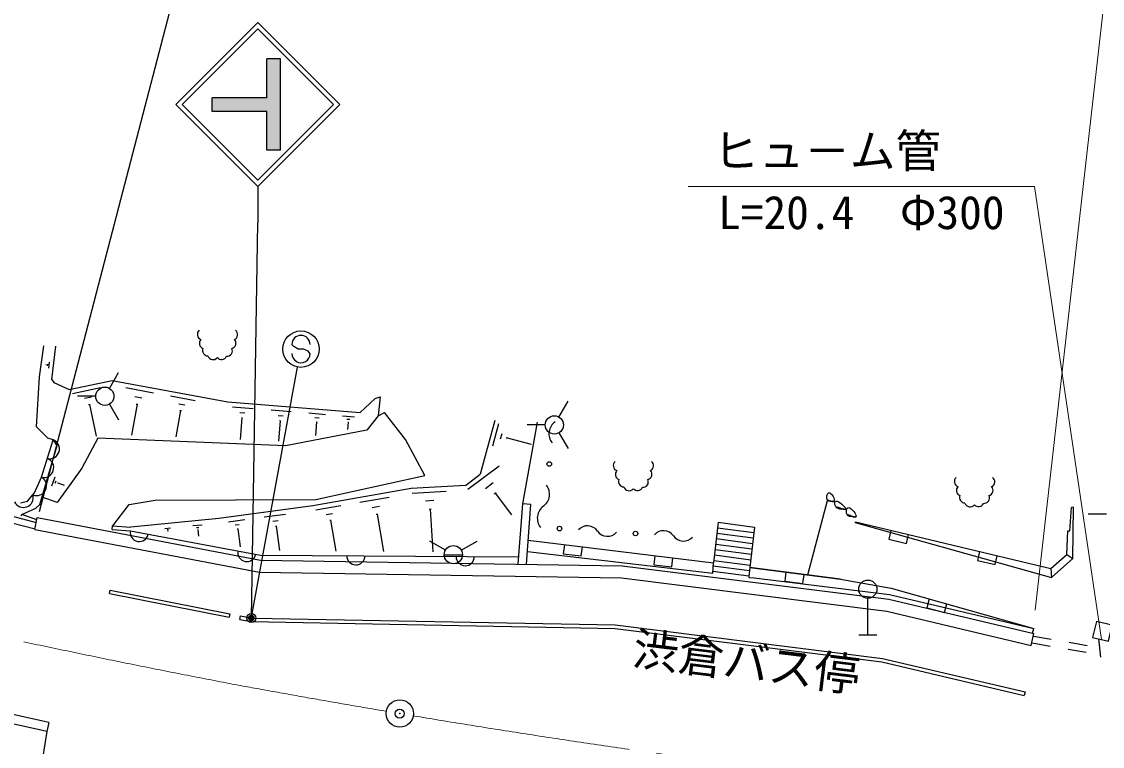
# Model space of a CAD drawing. Units: millimetres, scale not verified. Extents: x 40000 to 680000, y 20000 to 380000.
# Drawn here: x 440771 to 500084, y 277799 to 317556 of the extents above; entities that cross this region are included whole.
import ezdxf
from ezdxf.enums import TextEntityAlignment as Align

# ---------------------------------------------------------------- set-up
doc = ezdxf.new("R2010")
doc.units = ezdxf.units.MM
doc.header["$LTSCALE"] = 1000
doc.header["$PDMODE"] = 32
doc.header["$PDSIZE"] = 500
doc.linetypes.add('CHAIN', pattern=[18.5, 12, -1.5, 3.5, -1.5])
for name, color, linetype, lineweight in [('M-BGD', 7, 'Continuous', 25), ('M-BMK', 2, 'CHAIN', 13), ('M-BMK-SRVR', 3, 'Continuous', 25), ('M-STR-HTXT', 7, 'Continuous', 13), ('M-STR-STRC', 7, 'Continuous', 25)]:
    doc.layers.add(name, color=color, linetype=linetype, lineweight=lineweight)
doc.styles.add('ＭＳ ゴシック', font='')
doc.styles.get('ＭＳ ゴシック').set_extended_font_data('MS Gothic')

msp = doc.modelspace()

# ---------------------------------------------------------------- hatches: boundary and pattern name
at = {"layer": 'M-STR-STRC'}
msp.add_hatch(color=256, dxfattribs=at).paths.add_polyline_path([(451234, 313385), (454234, 313385), (454234, 315510), (454984, 315510), (454984, 310510), (454234, 310510), (454234, 312635), (451234, 312635)])

# ---------------------------------------------------------------- linework, layer by layer
at = {"layer": 'M-BGD'}
for p, q in [((441755, 298073), (441991, 299773)), ((442421, 297930), (442658, 299752)), ((442106, 298741), (442104, 298720)), ((442105, 298731), (442104, 298731)), ((442193, 298761), (442182, 298679)), ((442292, 298874), (442249, 298544)), ((441585, 295327), (441755, 298073)), ((442421, 297930), (442533, 297758)), ((442533, 297758), (443377, 297379)), ((443377, 297379), (445738, 297870)), ((445588, 297438), (446088, 298304)), ((445738, 297870), (452090, 296701)), ((413666, 297358), (441576, 290088)), ((443571, 297164), (445098, 297481)), ((446482, 297479), (448014, 297197)), ((413573, 297000), (441507, 289724)), ((444838, 297005), (443838, 297005)), ((444223, 296901), (444605, 296980)), ((444446, 296549), (444541, 296569)), ((445588, 296572), (446088, 295706)), ((447107, 296572), (446795, 294874)), ((446986, 296990), (447369, 296919)), ((447059, 296580), (447155, 296563)), ((448943, 297026), (450301, 296776)), ((449390, 296593), (449729, 296531)), ((452090, 296701), (459353, 296109)), ((459353, 296109), (460172, 296883)), ((460172, 296883), (460447, 296965)), ((460447, 296965), (460347, 295940)), ((470258, 295867), (470758, 296733)), ((444493, 296559), (444854, 294824)), ((449497, 296223), (449231, 294775)), ((449455, 296230), (449540, 296215)), ((452344, 296430), (453479, 296337)), ((452746, 296111), (453030, 296088)), ((454464, 296257), (455556, 296168)), ((456542, 296088), (457455, 296013)), ((460347, 295940), (460680, 296108)), ((461847, 294629), (460680, 296108)), ((452865, 295816), (452769, 294634)), ((452830, 295819), (452901, 295813)), ((454851, 295951), (455124, 295928)), ((454966, 295666), (454875, 294549)), ((454932, 295669), (455000, 295664)), ((456866, 295831), (457094, 295813)), ((456961, 295594), (456901, 294850)), ((456933, 295596), (456990, 295591)), ((458388, 295937), (459043, 295884)), ((458620, 295753), (458784, 295740)), ((458689, 295583), (458657, 295189)), ((458669, 295584), (458709, 295581)), ((460347, 295940), (459712, 295148)), ((466747, 295679), (465941, 292726)), ((466625, 294282), (466961, 295516)), ((468269, 291107), (469091, 295580)), ((469508, 295434), (468508, 295434)), ((442218, 294702), (441585, 295327)), ((459712, 295148), (455245, 294284)), ((467059, 294661), (467143, 294969)), ((470258, 295001), (470758, 294135)), ((441772, 291059), (442724, 294297)), ((441871, 292559), (442505, 294614)), ((442505, 294614), (442218, 294702)), ((442724, 294297), (442505, 294614)), ((444945, 294701), (444068, 293064)), ((455245, 294284), (444945, 294701)), ((462894, 292664), (461847, 294629)), ((467399, 294692), (467420, 294769)), ((467410, 294731), (468726, 294371)), ((444068, 293064), (442729, 291174)), ((465257, 291900), (466972, 293188)), ((441481, 291702), (441871, 292559)), ((442430, 292091), (442606, 292588)), ((456914, 291342), (462894, 292664)), ((465131, 292118), (465941, 292726)), ((442620, 292233), (442664, 292357)), ((442761, 292236), (442772, 292267)), ((442766, 292251), (443111, 292129)), ((462154, 291940), (456752, 291002)), ((465131, 292118), (462154, 291940)), ((466222, 291954), (466651, 292276)), ((440716, 291156), (441102, 291249)), ((441102, 291249), (441481, 291702)), ((442729, 291174), (441893, 291470)), ((446666, 291060), (448094, 291314)), ((448094, 291314), (456914, 291342)), ((459339, 291197), (460936, 291474)), ((462210, 291693), (464066, 291804)), ((462934, 291270), (463398, 291298)), ((466705, 291646), (466812, 291727)), ((466759, 291686), (467653, 290495)), ((483912, 287202), (485001, 291280)), ((440792, 290517), (441555, 290867)), ((441555, 290867), (441772, 291059)), ((445781, 289889), (446666, 291060)), ((456752, 291002), (451593, 290302)), ((456915, 290776), (458291, 291015)), ((460007, 290902), (460406, 290971)), ((463136, 290817), (463252, 290824)), ((463194, 290820), (463334, 288473)), ((468023, 287796), (468269, 291107)), ((468717, 291073), (468269, 291107)), ((468473, 287789), (468717, 291073)), ((498294, 289617), (498386, 290897)), ((498501, 290918), (498386, 290897)), ((498457, 288100), (498501, 290918)), ((440750, 290449), (440792, 290517)), ((441601, 290221), (440792, 290517)), ((441502, 289699), (441627, 290357)), ((441627, 290357), (453887, 288017)), ((451593, 290302), (446758, 289828)), ((452123, 290122), (453015, 290243)), ((454080, 290387), (455251, 290546)), ((454559, 290154), (454852, 290194)), ((457491, 290522), (457835, 290581)), ((457679, 290200), (457765, 290215)), ((457722, 290207), (458017, 288510)), ((460226, 290529), (460326, 290546)), ((460276, 290537), (460631, 288490)), ((478996, 290090), (478743, 287863)), ((478996, 290090), (480987, 289830)), ((486518, 290071), (486530, 290110)), ((486518, 290071), (497283, 287065)), ((486530, 290110), (497261, 287552)), ((500307, 290532), (499307, 290532)), ((441501, 289699), (453818, 287348)), ((445738, 289692), (445750, 289891)), ((445738, 289692), (446739, 289629)), ((445750, 289891), (446764, 289827)), ((446739, 289629), (453882, 288296)), ((448625, 289759), (448948, 289791)), ((448754, 289690), (448835, 289698)), ((448792, 289612), (448813, 289614)), ((448802, 289613), (448806, 289579)), ((450162, 289910), (450680, 289961)), ((450369, 289800), (450498, 289813)), ((450430, 289675), (450462, 289678)), ((450446, 289677), (450481, 289322)), ((452488, 289944), (452711, 289974)), ((452602, 289732), (452657, 289740)), ((452630, 289736), (452764, 288746)), ((454708, 289876), (454782, 289886)), ((454745, 289881), (454927, 288535)), ((478928, 289494), (480920, 289234)), ((478962, 289792), (480953, 289532)), ((480987, 289830), (480680, 287130)), ((488475, 289646), (488359, 289160)), ((498130, 288332), (498186, 289621)), ((498186, 289621), (498294, 289617)), ((464033, 288565), (463167, 289065)), ((464899, 288565), (465765, 289065)), ((468571, 289104), (478743, 287863)), ((470556, 288862), (470496, 288366)), ((478861, 288898), (480852, 288637)), ((478895, 289196), (480886, 288936)), ((488359, 289160), (489332, 288928)), ((489332, 288928), (489448, 289414)), ((453882, 288296), (468052, 288188)), ((463966, 288315), (464966, 288315)), ((468543, 288493), (478696, 287303)), ((470496, 288366), (471488, 288245)), ((471488, 288245), (471549, 288741)), ((478793, 288302), (480784, 288041)), ((478827, 288600), (480818, 288339)), ((493339, 288487), (493223, 288000)), ((497261, 287552), (498130, 288332)), ((498130, 288332), (498457, 288100)), ((453887, 288017), (473734, 287707)), ((473734, 287707), (488370, 285868)), ((475519, 288256), (475459, 287760)), ((475459, 287760), (476452, 287639)), ((476452, 287639), (476512, 288135)), ((478696, 287303), (478743, 287863)), ((478730, 287705), (480716, 287445)), ((478759, 288003), (480750, 287743)), ((493223, 288000), (494196, 287769)), ((494196, 287769), (494312, 288255)), ((497283, 287065), (498457, 288100)), ((453818, 287348), (473687, 287038)), ((478705, 287405), (480682, 287147)), ((480680, 287130), (480684, 287064)), ((480735, 287613), (485709, 286970)), ((485709, 286970), (480735, 287613)), ((482719, 287357), (482655, 286861)), ((483646, 286732), (483711, 287228)), ((497261, 287552), (497283, 287065)), ((473687, 287038), (488255, 285207)), ((480684, 287064), (480977, 287053)), ((480977, 287053), (488406, 286130)), ((482655, 286861), (483646, 286732)), ((485709, 286970), (488497, 286473)), ((445589, 286191), (445626, 286377)), ((445589, 286191), (452160, 284885)), ((445626, 286377), (452197, 285072)), ((487213, 283922), (487213, 285922)), ((488406, 286130), (496319, 284273)), ((488497, 286473), (496319, 284273)), ((488370, 285868), (496324, 283982)), ((490585, 285886), (490449, 285405)), ((490449, 285405), (491412, 285134)), ((491412, 285134), (491547, 285615)), ((452197, 285072), (452160, 284885)), ((452742, 284765), (452777, 284952)), ((452742, 284765), (453361, 284649)), ((452777, 284952), (453233, 284866)), ((453530, 284836), (473349, 284464)), ((488255, 285207), (496177, 283329)), ((453361, 284649), (473345, 284274)), ((473345, 284274), (487976, 282428)), ((473349, 284464), (488019, 282613)), ((496242, 284002), (496319, 284273)), ((486713, 283922), (487713, 283922)), ((496177, 283329), (496324, 283982)), ((496295, 283851), (497280, 283680)), ((499873, 283695), (499981, 282701)), ((497222, 283285), (496237, 283455)), ((499193, 282944), (498207, 283114)), ((498265, 283510), (499251, 283340)), ((487976, 282428), (495794, 280598)), ((488019, 282613), (495837, 280783)), ((495837, 280783), (495794, 280598)), ((442265, 279112), (440219, 279557)), ((442159, 278623), (440114, 279068)), ((442265, 279112), (442159, 278623)), ((442159, 278623), (441174, 272698))]:
    msp.add_line(p, q, dxfattribs=at)
for points in [[(485323, 291228), (485283, 291234), (485242, 291237), (485202, 291239), (485162, 291240), (485125, 291242), (485090, 291247), (485058, 291254), (485030, 291266), (485007, 291283), (484990, 291307), (484976, 291345), (484966, 291391), (484963, 291441), (484964, 291493), (484970, 291545), (484981, 291595), (484997, 291638), (485018, 291674), (485044, 291699), (485074, 291711), (485120, 291704), (485169, 291675), (485218, 291627), (485265, 291567), (485305, 291499), (485338, 291430), (485359, 291362), (485365, 291303), (485354, 291257), (485323, 291228), (485295, 291221), (485267, 291220), (485237, 291224), (485205, 291233), (485173, 291244), (485139, 291258), (485103, 291272), (485067, 291285), (485029, 291298), (484990, 291307)], [(485991, 290796), (485925, 290805), (485860, 290811), (485797, 290813), (485737, 290816), (485680, 290820), (485626, 290828), (485577, 290841), (485533, 290863), (485493, 290895), (485460, 290938), (485444, 290968), (485430, 290999), (485418, 291033), (485409, 291067), (485401, 291102), (485397, 291135), (485397, 291165), (485400, 291193), (485407, 291216), (485419, 291234), (485465, 291253), (485531, 291242), (485610, 291206), (485697, 291152), (485784, 291086), (485864, 291015), (485932, 290944), (485980, 290879), (486002, 290828), (485991, 290796), (485964, 290786), (485928, 290787), (485885, 290796), (485835, 290811), (485780, 290832), (485721, 290855), (485658, 290879), (485593, 290902), (485527, 290923), (485460, 290938)], [(486539, 290379), (486481, 290389), (486423, 290395), (486365, 290399), (486310, 290402), (486258, 290407), (486209, 290415), (486165, 290427), (486127, 290446), (486096, 290474), (486072, 290513), (486059, 290550), (486049, 290592), (486043, 290638), (486041, 290684), (486043, 290730), (486049, 290774), (486060, 290813), (486075, 290847), (486095, 290873), (486120, 290890), (486174, 290894), (486237, 290869), (486305, 290822), (486373, 290759), (486438, 290686), (486493, 290608), (486535, 290533), (486560, 290466), (486563, 290412), (486539, 290379), (486509, 290369), (486473, 290369), (486434, 290377), (486390, 290392), (486343, 290411), (486293, 290432), (486241, 290455), (486186, 290477), (486130, 290497), (486072, 290513)], [(499550, 283769), (500427, 283567), (500629, 284445), (499752, 284646)]]:
    msp.add_lwpolyline(points, close=True, dxfattribs=at)
for centre, radius in [((445338, 297005), 500), ((470008, 295434), 500), ((469728, 293289), 125), ((470290, 289746), 125), ((474460, 289478), 125), ((464466, 288315), 500), ((487213, 286422), 500)]:
    msp.add_circle(centre, radius, dxfattribs=at)
for centre, radius, start, end in [((450714, 300400), 300, 131.69646, 250.31174), ((452329, 300388), 300, 295.5816, 51.83622), ((450826, 299907), 300, 135.42173, 248.97879), ((451000, 299522), 300, 159.44719, 269.02338), ((452038, 299499), 300, 265.11616, 25.19228), ((452235, 299917), 300, 284.47614, 41.84201), ((451280, 299312), 300, 197.56364, 321.14954), ((451739, 299323), 300, 221.4806, 335.92433), ((470522, 294951), 810, 125.85257, 218.41187), ((442310, 294111), 539, 256.8542, 68.85668), ((441993, 293084), 539, 256.8542, 68.85668), ((473542, 293210), 300, 131.69646, 250.31174), ((475157, 293198), 300, 295.5816, 51.83622), ((441598, 292094), 539, 247.58523, 59.58771), ((473654, 292717), 300, 135.42173, 248.97879), ((473828, 292332), 300, 159.44719, 269.02338), ((474866, 292310), 300, 265.11616, 25.19228), ((475063, 292728), 300, 284.47614, 41.84201), ((492261, 292328), 300, 131.69646, 250.31174), ((493876, 292316), 300, 295.5816, 51.83622), ((468933, 291628), 810, 305.85257, 38.41187), ((474108, 292123), 300, 197.56364, 321.14954), ((474567, 292133), 300, 221.4806, 335.92433), ((492373, 291835), 300, 135.42173, 248.97879), ((493782, 291846), 300, 284.47614, 41.84201), ((440875, 291444), 539, 204.36694, 16.36942), ((492547, 291450), 300, 159.44719, 269.02338), ((493585, 291428), 300, 265.11616, 25.19228), ((469882, 290315), 810, 125.85257, 218.41187), ((492828, 291240), 300, 197.56364, 321.14954), ((493286, 291251), 300, 221.4806, 335.92433), ((447231, 289537), 500, 169.43029, 349.43029), ((471827, 289226), 671, 35.17847, 137.48447), ((472923, 289998), 671, 215.17847, 317.48447), ((475997, 288958), 671, 35.17847, 137.48447), ((477093, 289731), 671, 215.17847, 317.48447), ((453129, 288436), 500, 169.43029, 349.43029), ((459116, 288256), 500, 179.56352, 359.56352), ((465115, 288210), 500, 179.56352, 359.56352)]:
    msp.add_arc(centre, radius, start, end, dxfattribs=at)
at = {"layer": 'M-BMK'}
for centre, radius, start, end in [((548548, 786391), 514252, 249.672, 259.25372), ((553065, 825558), 553582, 259.55029, 260.40418), ((553065, 825558), 553582, 260.55943, 263.06932)]:
    msp.add_arc(centre, radius, start, end, dxfattribs=at)
at = {"layer": 'M-BMK-SRVR'}
msp.add_circle((461524, 279598), 750, dxfattribs=at)
msp.add_point((461524, 279598), dxfattribs=at)
at = {"layer": 'M-STR-HTXT'}
for p, q in [((496398, 285276), (500307, 319826)), ((477352, 308505), (496352, 308505)), ((496352, 308505), (500035, 283658))]:
    msp.add_line(p, q, dxfattribs=at)
at = {"layer": 'M-STR-STRC'}
for p, q in [((441759, 290692), (451194, 326915)), ((449234, 313010), (453734, 317510)), ((458234, 313010), (453734, 317510)), ((449588, 313011), (453734, 317157)), ((457880, 313010), (453734, 317157)), ((454984, 315510), (454234, 315510)), ((454234, 313385), (454234, 315510)), ((454984, 310510), (454984, 315510)), ((451234, 312635), (451234, 313385)), ((454234, 313385), (451234, 313385)), ((449235, 313010), (453734, 308510)), ((449588, 313011), (453734, 308864)), ((454234, 312635), (451234, 312635)), ((453734, 308510), (458234, 313010)), ((453734, 308864), (457880, 313010)), ((454234, 310510), (454234, 312635)), ((454984, 310510), (454234, 310510)), ((453735, 308510), (453735, 306510)), ((453380, 284839), (453735, 306510)), ((455705, 299731), (455605, 299849)), ((455950, 299591), (455705, 299731)), ((456250, 299589), (455950, 299591)), ((456495, 299477), (456250, 299589)), ((456601, 299341), (456495, 299477)), ((453408, 284986), (455919, 298607))]:
    msp.add_line(p, q, dxfattribs=at)
for centre, radius in [((456100, 299590), 1000), ((453380, 284839), 150), ((453380, 284839), 120), ((453380, 284839), 90), ((453380, 284839), 60), ((453380, 284839), 30)]:
    msp.add_circle(centre, radius, dxfattribs=at)
for centre, start, end in [((456105, 299845), 359.55488, 179.55488), ((456101, 299345), 179.55488, 359.55488)]:
    msp.add_arc(centre, 500, start, end, dxfattribs=at)
msp.add_point((453380, 284839), dxfattribs=at)

# ---------------------------------------------------------------- texts
at = {"layer": 'M-BGD', "style": 'ＭＳ ゴシック'}
msp.add_text('渋倉バス停', height=1833, rotation=353.048, dxfattribs=at).set_placement((480661, 283351), align=Align.TOP_CENTER)
at = {"layer": 'M-STR-HTXT', "style": 'ＭＳ ゴシック'}
msp.add_text('ヒュ－ム管', height=1833, dxfattribs=at).set_placement((478727, 309005), align=Align.BOTTOM_LEFT)
msp.add_text('L=20.4\u3000Φ300', height=1833, dxfattribs=at).set_placement((486852, 308005), align=Align.TOP_CENTER)

doc.saveas('drawing.dxf')
